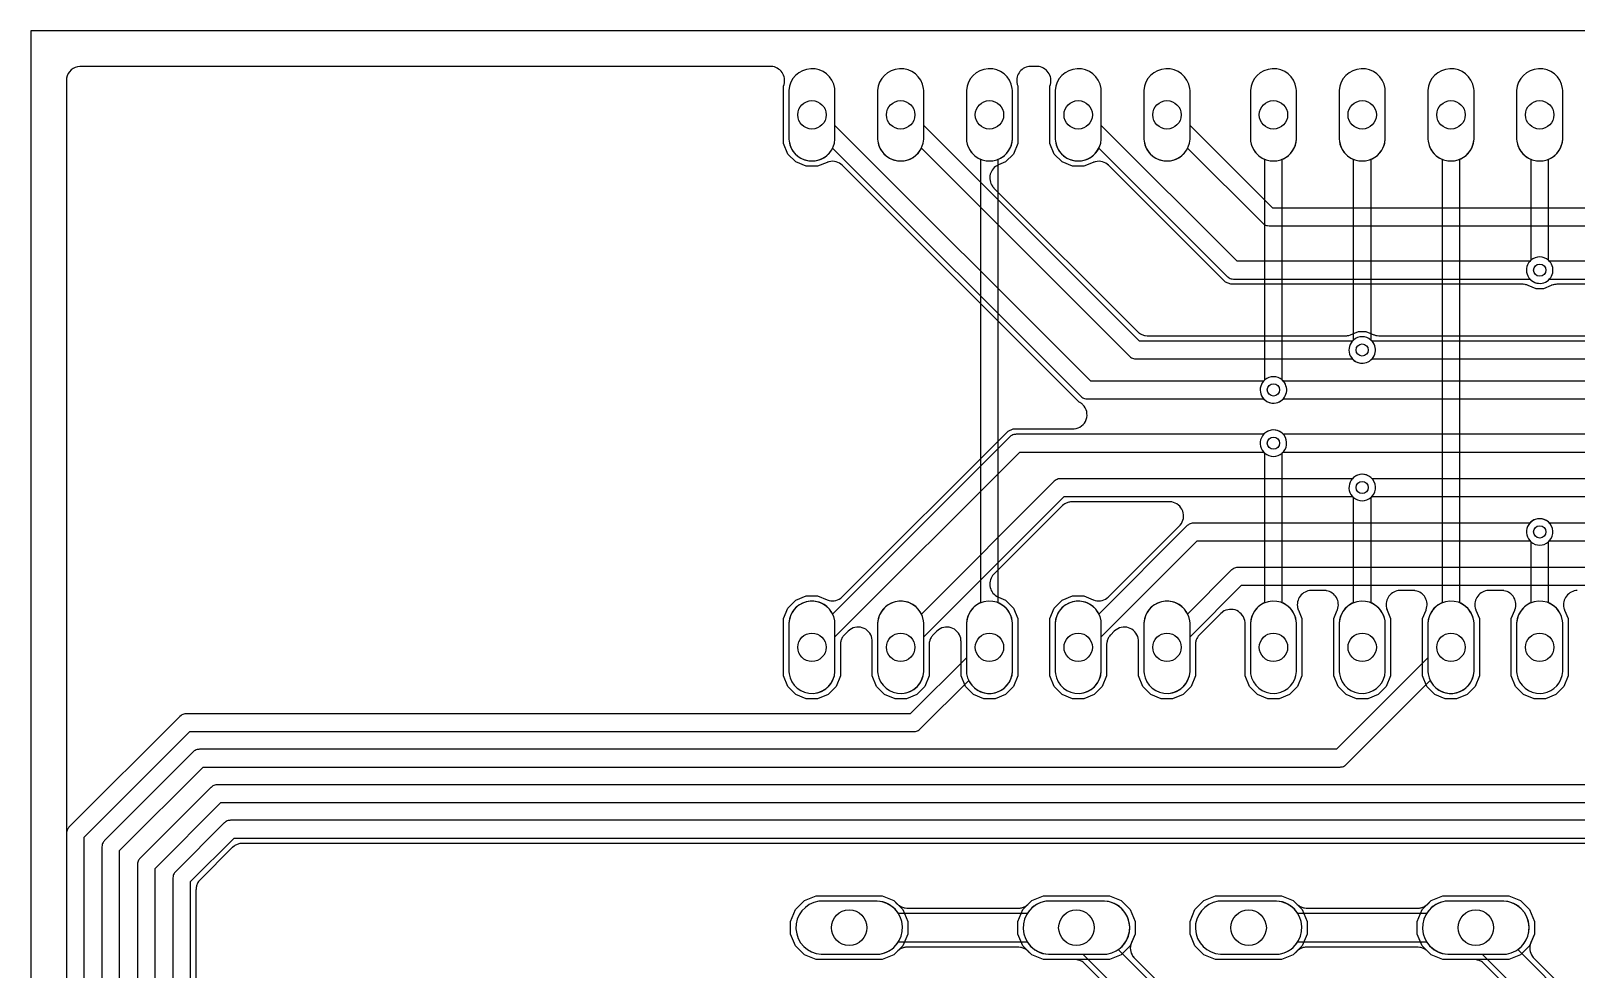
# Model space of a CAD drawing. Header units: millimetres. Extents: x -1 to 100, y 0 to 80.
# Drawn here: x -1.27 to 42.95, y 53.15 to 80 of the extents above; entities that cross this region are included whole.
import ezdxf

# ---------------------------------------------------------------- set-up
doc = ezdxf.new("R2010")
doc.units = ezdxf.units.MM

msp = doc.modelspace()

# ---------------------------------------------------------------- linework, layer by layer
at = {"layer": '16_copper'}
for points in [[(0.254, 15.015), (0.254, 56.918), (3.28, 59.944), (24.003, 59.944), (24.022, 59.946), (24.042, 59.947, 0.118891), (24.152, 59.992), (24.182, 60.018), (24.183, 60.018), (24.183, 60.018), (25.569, 61.405), (25.595, 61.357, 0.741651), (26.822, 61.664), (26.822, 63.05), (26.816, 63.114, 0.250487), (26.445, 63.615), (26.416, 63.627), (26.416, 76.327), (26.445, 76.339, 0.276738), (26.822, 76.904), (26.822, 78.29), (26.816, 78.354, 0.906346), (25.502, 78.29), (25.502, 76.904), (25.508, 76.84, 0.250487), (25.879, 76.339), (25.908, 76.327), (25.908, 63.627), (25.879, 63.615, 0.276738), (25.502, 63.05), (25.502, 62.056), (23.898, 60.452), (3.175, 60.452), (3.156, 60.45), (3.136, 60.449, 0.118891), (3.026, 60.404), (2.996, 60.378), (2.995, 60.378), (2.995, 60.378), (-0.18, 57.203), (-0.192, 57.188), (-0.205, 57.173, 0.118893), (-0.251, 57.063), (-0.254, 57.023, 0.000218), (-0.254, 57.023), (-0.254, 14.91)], [(1.27, 15.421), (1.27, 56.537), (3.661, 58.928), (36.195, 58.928), (36.214, 58.93), (36.234, 58.931, 0.118891), (36.344, 58.976), (36.374, 59.002), (36.375, 59.002), (36.375, 59.002), (38.777, 61.405), (38.803, 61.357, 0.741651), (40.03, 61.664), (40.03, 63.05), (40.024, 63.114, 0.250487), (39.653, 63.615), (39.624, 63.627), (39.624, 76.327), (39.653, 76.339, 0.276738), (40.03, 76.904), (40.03, 78.29), (40.024, 78.354, 0.906346), (38.71, 78.29), (38.71, 76.904), (38.716, 76.84, 0.250487), (39.087, 76.339), (39.116, 76.327), (39.116, 63.627), (39.087, 63.615, 0.276738), (38.71, 63.05), (38.71, 62.056), (36.09, 59.436), (3.556, 59.436), (3.537, 59.434), (3.517, 59.433, 0.118891), (3.407, 59.388), (3.377, 59.362), (3.376, 59.362), (3.376, 59.362), (0.836, 56.822), (0.824, 56.807), (0.811, 56.792, 0.118893), (0.765, 56.682), (0.762, 56.642, 0.000218), (0.762, 56.642), (0.762, 15.316)], [(48.282, 58.42), (4.064, 58.42), (4.045, 58.418), (4.025, 58.417, 0.118891), (3.915, 58.372), (3.885, 58.346), (3.884, 58.346), (3.884, 58.346), (1.852, 56.314), (1.84, 56.299), (1.827, 56.284, 0.118893), (1.781, 56.174), (1.778, 56.134, 0.000218), (1.778, 56.134), (1.778, 15.697)], [(60.474, 57.404), (4.445, 57.404), (4.426, 57.402), (4.406, 57.401, 0.118891), (4.296, 57.356), (4.266, 57.33), (4.265, 57.33), (4.265, 57.33), (2.868, 55.933), (2.856, 55.918), (2.843, 55.903, 0.118893), (2.797, 55.793), (2.794, 55.753, 0.000218), (2.794, 55.753), (2.794, 32.162)], [(60.66, 56.744), (4.782, 56.744), (4.782, 56.744), (4.782, 56.744), (4.758, 56.742), (4.731, 56.74), (4.731, 56.74), (4.731, 56.74), (4.708, 56.736), (4.682, 56.731), (4.682, 56.731), (4.682, 56.731, 0.030914), (4.634, 56.716), (4.634, 56.716), (4.634, 56.716, 0.030916), (4.588, 56.695), (4.588, 56.695), (4.588, 56.695, 0.030915), (4.545, 56.668), (4.545, 56.668), (4.545, 56.668), (4.545, 56.668), (4.506, 56.636), (4.499, 56.629), (4.494, 56.625), (3.573, 55.704), (3.573, 55.704), (3.573, 55.704), (3.56, 55.688), (3.54, 55.666), (3.54, 55.666), (3.54, 55.666), (3.528, 55.648), (3.512, 55.624), (3.512, 55.624), (3.512, 55.624, 0.030916), (3.489, 55.58), (3.489, 55.579), (3.489, 55.579), (3.481, 55.558), (3.471, 55.532, 0.000102), (3.471, 55.532), (3.466, 55.509), (3.46, 55.483), (3.46, 55.483), (3.46, 55.483), (3.46, 55.483), (3.455, 55.433), (3.455, 55.423), (3.454, 55.416), (3.454, 32.499)], [(30.564, 51.627), (28.894, 53.297), (28.894, 53.297), (28.894, 53.297), (28.881, 53.309), (28.857, 53.331), (28.857, 53.331), (28.856, 53.331), (28.842, 53.341), (28.815, 53.359), (28.815, 53.359), (28.815, 53.359), (28.795, 53.369), (28.77, 53.382), (28.77, 53.382), (28.77, 53.382), (28.749, 53.39), (28.723, 53.399, 0.000102), (28.723, 53.399), (28.702, 53.404), (28.674, 53.411), (28.674, 53.411), (28.674, 53.411), (28.673, 53.411), (28.624, 53.416), (28.614, 53.416), (28.607, 53.416), (27.707, 53.416), (27.371, 53.555), (27.114, 53.813), (26.975, 54.149), (26.975, 54.512), (27.114, 54.849), (27.371, 55.106), (27.707, 55.245), (29.595, 55.245), (29.931, 55.106), (30.188, 54.849), (30.328, 54.512), (30.328, 54.149), (30.225, 53.902), (30.224, 53.898), (30.222, 53.894, 0.25328), (30.27, 53.51), (30.277, 53.502), (30.296, 53.477), (30.307, 53.466), (30.313, 53.459), (31.501, 52.271)], [(31.529, 52.027), (29.85, 53.706), (29.868, 53.718, 0.70428), (29.451, 55.093), (27.852, 55.093), (27.777, 55.085, 0.906347), (27.852, 53.569), (28.838, 53.569), (30.836, 51.571)], [(41.867, 51.754), (40.324, 53.297), (40.324, 53.297), (40.324, 53.297), (40.311, 53.309), (40.287, 53.331), (40.287, 53.331), (40.286, 53.331), (40.272, 53.341), (40.245, 53.359), (40.245, 53.359), (40.245, 53.359), (40.225, 53.369), (40.2, 53.382), (40.2, 53.382), (40.2, 53.382), (40.179, 53.39), (40.153, 53.399, 0.000102), (40.153, 53.399), (40.131, 53.404), (40.104, 53.411), (40.104, 53.411), (40.104, 53.411), (40.103, 53.411), (40.054, 53.416), (40.044, 53.416), (40.037, 53.416), (39.137, 53.416), (38.801, 53.555), (38.544, 53.813), (38.405, 54.149), (38.405, 54.512), (38.544, 54.849), (38.801, 55.106), (39.137, 55.245), (41.025, 55.245), (41.361, 55.106), (41.618, 54.849), (41.758, 54.512), (41.758, 54.149), (41.655, 53.902), (41.654, 53.898), (41.652, 53.894, 0.253282), (41.7, 53.51), (41.707, 53.502), (41.726, 53.477), (41.737, 53.466), (41.743, 53.459), (43.019, 52.183)], [(42.832, 52.154), (41.28, 53.706), (41.298, 53.718, 0.70428), (40.881, 55.093), (39.282, 55.093), (39.207, 55.085, 0.906347), (39.282, 53.569), (40.268, 53.569), (42.139, 51.698)]]:
    msp.add_lwpolyline(points, format="xyb", dxfattribs=at)
for points in [[(21.179, 76.283, 0.357805), (21.742, 76.904), (21.742, 78.29), (21.736, 78.354, 0.906346), (20.422, 78.29), (20.422, 76.904), (20.428, 76.84, 0.385742), (21.114, 76.276)], [(23.719, 76.283, 0.357805), (24.282, 76.904), (24.282, 78.29), (24.276, 78.354, 0.906346), (22.962, 78.29), (22.962, 76.904), (22.968, 76.84, 0.385742), (23.654, 76.276)], [(28.799, 76.283, 0.357805), (29.362, 76.904), (29.362, 78.29), (29.356, 78.354, 0.906346), (28.042, 78.29), (28.042, 76.904), (28.048, 76.84, 0.385742), (28.734, 76.276)], [(31.339, 76.283, 0.357805), (31.902, 76.904), (31.902, 78.29), (31.896, 78.354, 0.906346), (30.582, 78.29), (30.582, 76.904), (30.588, 76.84, 0.385742), (31.274, 76.276)], [(34.364, 69.351, 0.577351), (34.575, 69.973), (34.544, 70.004), (34.544, 76.327), (34.573, 76.339, 0.276738), (34.95, 76.904), (34.95, 78.29), (34.944, 78.354, 0.906346), (33.63, 78.29), (33.63, 76.904), (33.636, 76.84, 0.250487), (34.007, 76.339), (34.036, 76.327), (34.036, 70.004), (34.005, 69.973, 0.668178), (34.315, 69.345)], [(36.904, 70.494, 0.577351), (37.115, 71.116), (37.084, 71.147), (37.084, 76.327), (37.113, 76.339, 0.276738), (37.49, 76.904), (37.49, 78.29), (37.484, 78.354, 0.906346), (36.17, 78.29), (36.17, 76.904), (36.176, 76.84, 0.250487), (36.547, 76.339), (36.576, 76.327), (36.576, 71.147), (36.545, 71.116, 0.668178), (36.855, 70.488)], [(41.984, 72.78, 0.577351), (42.195, 73.402), (42.164, 73.433), (42.164, 76.327), (42.193, 76.339, 0.276738), (42.57, 76.904), (42.57, 78.29), (42.564, 78.354, 0.906346), (41.25, 78.29), (41.25, 76.904), (41.256, 76.84, 0.250487), (41.627, 76.339), (41.656, 76.327), (41.656, 73.433), (41.625, 73.402, 0.668178), (41.935, 72.774)], [(34.387, 61.043, 0.357805), (34.95, 61.664), (34.95, 63.05), (34.944, 63.114, 0.250487), (34.573, 63.615), (34.544, 63.627), (34.544, 67.918), (34.575, 67.949, 1), (34.005, 68.449), (33.975, 68.41, 0.339455), (34.005, 67.949), (34.036, 67.918), (34.036, 63.627), (34.007, 63.615, 0.276738), (33.63, 63.05), (33.63, 61.664), (33.636, 61.6, 0.385742), (34.322, 61.036)], [(36.927, 61.043, 0.357805), (37.49, 61.664), (37.49, 63.05), (37.484, 63.114, 0.250487), (37.113, 63.615), (37.084, 63.627), (37.084, 66.648), (37.115, 66.679, 1), (36.545, 67.179), (36.515, 67.14, 0.339455), (36.545, 66.679), (36.576, 66.648), (36.576, 63.627), (36.547, 63.615, 0.276738), (36.17, 63.05), (36.17, 61.664), (36.176, 61.6, 0.385742), (36.862, 61.036)], [(42.007, 61.043, 0.357805), (42.57, 61.664), (42.57, 63.05), (42.564, 63.114, 0.250487), (42.193, 63.615), (42.164, 63.627), (42.164, 65.378), (42.195, 65.409, 1), (41.625, 65.909), (41.595, 65.87, 0.339455), (41.625, 65.409), (41.656, 65.378), (41.656, 63.627), (41.627, 63.615, 0.276738), (41.25, 63.05), (41.25, 61.664), (41.256, 61.6, 0.385742), (41.942, 61.036)], [(21.179, 61.043, 0.357805), (21.742, 61.664), (21.742, 63.05), (21.736, 63.114, 0.906346), (20.422, 63.05), (20.422, 61.664), (20.428, 61.6, 0.385742), (21.114, 61.036)], [(23.719, 61.043, 0.357805), (24.282, 61.664), (24.282, 63.05), (24.276, 63.114, 0.906346), (22.962, 63.05), (22.962, 61.664), (22.968, 61.6, 0.385742), (23.654, 61.036)], [(28.799, 61.043, 0.357805), (29.362, 61.664), (29.362, 63.05), (29.356, 63.114, 0.906346), (28.042, 63.05), (28.042, 61.664), (28.048, 61.6, 0.385742), (28.734, 61.036)], [(31.339, 61.043, 0.357805), (31.902, 61.664), (31.902, 63.05), (31.896, 63.114, 0.906346), (30.582, 63.05), (30.582, 61.664), (30.588, 61.6, 0.385742), (31.274, 61.036)], [(23.023, 53.576, 0.906347), (22.948, 55.093), (21.349, 55.093), (21.275, 55.085, 0.906347), (21.349, 53.569), (22.948, 53.569)], [(34.453, 53.576, 0.906347), (34.378, 55.093), (32.779, 55.093), (32.705, 55.085, 0.906347), (32.779, 53.569), (34.378, 53.569)]]:
    msp.add_lwpolyline(points, format="xyb", close=True, dxfattribs=at)
for points in [[(2.286, 15.802), (2.286, 56.029), (4.169, 57.912), (48.387, 57.912)], [(3.302, 32.267), (3.302, 55.648), (4.55, 56.896), (60.579, 56.896)]]:
    msp.add_lwpolyline(points, dxfattribs=at)
for points in [[(21.205, 53.416), (20.869, 53.555), (20.612, 53.813), (20.472, 54.149), (20.472, 54.512), (20.612, 54.849), (20.869, 55.106), (21.205, 55.245), (23.093, 55.245), (23.429, 55.106), (23.686, 54.849), (23.825, 54.512), (23.825, 54.149), (23.686, 53.813), (23.429, 53.555), (23.093, 53.416)], [(32.635, 53.416), (32.299, 53.555), (32.042, 53.813), (31.902, 54.149), (31.902, 54.512), (32.042, 54.849), (32.299, 55.106), (32.635, 55.245), (34.523, 55.245), (34.859, 55.106), (35.116, 54.849), (35.255, 54.512), (35.255, 54.149), (35.116, 53.813), (34.859, 53.555), (34.523, 53.416)]]:
    msp.add_lwpolyline(points, close=True, dxfattribs=at)
at = {"layer": '1_copper'}
for points in [[(42.986, 63.982, 0.473086), (42.602, 63.484), (42.605, 63.475), (42.609, 63.46), (42.62, 63.431), (42.623, 63.421), (42.723, 63.179), (42.723, 61.535), (42.599, 61.236), (42.37, 61.008), (42.072, 60.884), (41.748, 60.884), (41.45, 61.008), (41.221, 61.236), (41.097, 61.535), (41.097, 63.179), (41.197, 63.421), (41.201, 63.433, 0.473112), (40.888, 63.977), (40.879, 63.978), (40.864, 63.98), (40.832, 63.982), (40.822, 63.983), (40.458, 63.983), (40.446, 63.982, 0.473086), (40.062, 63.484), (40.065, 63.475), (40.069, 63.46), (40.08, 63.431), (40.083, 63.421), (40.183, 63.179), (40.183, 61.535), (40.059, 61.236), (39.83, 61.008), (39.532, 60.884), (39.208, 60.884), (38.91, 61.008), (38.681, 61.236), (38.557, 61.535), (38.557, 63.179), (38.657, 63.421), (38.661, 63.433, 0.473112), (38.348, 63.977), (38.339, 63.978), (38.324, 63.98), (38.292, 63.982), (38.282, 63.983), (37.918, 63.983), (37.906, 63.982, 0.473086), (37.522, 63.484), (37.525, 63.475), (37.529, 63.46), (37.54, 63.431), (37.543, 63.421), (37.643, 63.179), (37.643, 61.535), (37.519, 61.236), (37.29, 61.008), (36.992, 60.884), (36.668, 60.884), (36.37, 61.008), (36.141, 61.236), (36.017, 61.535), (36.017, 63.179), (36.117, 63.421), (36.121, 63.433, 0.473112), (35.808, 63.977), (35.799, 63.978), (35.784, 63.98), (35.752, 63.982), (35.742, 63.983), (35.378, 63.983), (35.366, 63.982, 0.473086), (34.982, 63.484), (34.985, 63.475), (34.989, 63.46), (35, 63.431), (35.003, 63.421), (35.103, 63.179), (35.103, 61.535), (34.979, 61.236), (34.75, 61.008), (34.452, 60.884), (34.128, 60.884), (33.83, 61.008), (33.601, 61.236), (33.477, 61.535), (33.477, 63.036), (33.476, 63.053), (33.476, 63.07, 0.582076), (32.834, 63.367), (32.829, 63.363), (32.821, 63.357), (32.784, 63.324), (32.783, 63.324), (32.174, 62.714), (32.174, 62.714), (32.174, 62.714), (32.16, 62.699), (32.14, 62.676), (32.14, 62.676), (32.14, 62.676), (32.127, 62.657), (32.112, 62.635), (32.112, 62.635), (32.112, 62.635), (32.1, 62.61), (32.089, 62.59), (32.089, 62.59), (32.089, 62.59, 0.031017), (32.072, 62.542), (32.066, 62.52), (32.06, 62.494), (32.06, 62.493), (32.06, 62.493), (32.06, 62.493), (32.055, 62.443), (32.055, 62.433), (32.055, 62.427), (32.055, 61.535), (31.931, 61.236), (31.702, 61.008), (31.404, 60.884), (31.08, 60.884), (30.782, 61.008), (30.553, 61.236), (30.429, 61.535), (30.429, 62.528), (30.428, 62.545), (30.428, 62.562, 0.582074), (29.786, 62.859), (29.781, 62.855), (29.773, 62.849), (29.736, 62.816), (29.735, 62.816), (29.634, 62.714), (29.634, 62.714), (29.634, 62.714), (29.62, 62.699), (29.6, 62.676), (29.6, 62.676), (29.6, 62.676), (29.588, 62.658), (29.572, 62.635), (29.572, 62.635), (29.572, 62.635), (29.562, 62.615), (29.549, 62.59), (29.549, 62.59), (29.549, 62.59, 0.031017), (29.532, 62.542), (29.527, 62.521), (29.52, 62.494), (29.52, 62.493), (29.52, 62.493), (29.52, 62.493), (29.515, 62.443), (29.515, 62.433), (29.515, 62.427), (29.515, 61.535), (29.391, 61.236), (29.162, 61.008), (28.864, 60.884), (28.54, 60.884), (28.242, 61.008), (28.013, 61.236), (27.889, 61.535), (27.889, 63.179), (28.013, 63.478), (28.242, 63.706), (28.54, 63.83), (28.864, 63.83), (29.134, 63.718), (29.138, 63.717), (29.142, 63.715, 0.25328), (29.526, 63.763), (29.534, 63.77), (29.558, 63.789), (29.569, 63.8), (29.577, 63.806), (31.599, 65.829), (31.61, 65.841), (31.622, 65.854, 0.582075), (31.378, 66.517), (31.372, 66.518), (31.362, 66.52), (31.312, 66.523), (31.312, 66.523), (28.531, 66.523), (28.531, 66.523), (28.531, 66.523), (28.507, 66.521), (28.48, 66.519), (28.48, 66.519), (28.48, 66.519), (28.457, 66.515), (28.431, 66.51), (28.431, 66.51), (28.431, 66.51, 0.030914), (28.383, 66.495), (28.383, 66.495), (28.383, 66.495), (28.362, 66.485), (28.337, 66.474, 0.031017), (28.294, 66.447), (28.294, 66.447), (28.294, 66.447), (28.294, 66.447), (28.255, 66.415), (28.248, 66.408), (28.243, 66.404), (26.291, 64.452), (26.283, 64.442, 0.473064), (26.364, 63.82), (26.372, 63.815), (26.386, 63.807), (26.414, 63.794), (26.423, 63.789), (26.622, 63.706), (26.851, 63.478), (26.975, 63.179), (26.975, 61.535), (26.851, 61.236), (26.622, 61.008), (26.324, 60.884), (26, 60.884), (25.702, 61.008), (25.473, 61.236), (25.349, 61.535), (25.349, 62.528), (25.348, 62.545), (25.348, 62.562, 0.582074), (24.706, 62.859), (24.701, 62.855), (24.693, 62.849), (24.656, 62.816), (24.655, 62.816), (24.554, 62.714, 0.062194), (24.492, 62.635), (24.48, 62.61), (24.469, 62.59), (24.469, 62.59), (24.469, 62.59), (24.459, 62.562), (24.452, 62.543), (24.452, 62.543), (24.452, 62.542, 0.030921), (24.44, 62.494), (24.44, 62.493), (24.44, 62.493), (24.44, 62.493), (24.435, 62.443), (24.435, 62.433), (24.435, 62.427), (24.435, 61.535), (24.311, 61.236), (24.082, 61.008), (23.784, 60.884), (23.46, 60.884), (23.162, 61.008), (22.933, 61.236), (22.809, 61.535), (22.809, 62.528), (22.808, 62.545), (22.808, 62.562, 0.582074), (22.166, 62.859), (22.161, 62.855), (22.153, 62.849), (22.116, 62.816), (22.115, 62.816), (22.014, 62.714, 0.062194), (21.952, 62.635), (21.94, 62.61), (21.929, 62.59), (21.929, 62.59), (21.929, 62.59), (21.919, 62.562), (21.912, 62.543), (21.912, 62.543), (21.912, 62.542, 0.030921), (21.9, 62.494), (21.9, 62.493), (21.9, 62.493), (21.9, 62.493), (21.895, 62.443), (21.895, 62.433), (21.895, 62.427), (21.895, 61.535), (21.771, 61.236), (21.542, 61.008), (21.244, 60.884), (20.92, 60.884), (20.622, 61.008), (20.393, 61.236), (20.269, 61.535), (20.269, 63.179), (20.393, 63.478), (20.622, 63.706), (20.92, 63.83), (21.244, 63.83), (21.514, 63.718), (21.518, 63.717), (21.522, 63.715, 0.25328), (21.906, 63.763), (21.914, 63.77), (21.938, 63.789), (21.949, 63.8), (21.957, 63.806), (26.694, 68.544), (26.843, 68.605), (28.549, 68.605), (28.57, 68.607), (28.591, 68.608, 0.631533), (28.836, 69.299), (28.821, 69.313), (28.805, 69.327, 0.029523), (28.764, 69.357), (28.761, 69.358), (28.757, 69.361), (28.729, 69.375), (21.957, 76.148), (21.953, 76.15), (21.951, 76.154, 0.253281), (21.577, 76.256), (21.567, 76.253), (21.537, 76.245), (21.523, 76.239), (21.514, 76.236), (21.244, 76.124), (20.92, 76.124), (20.622, 76.248), (20.393, 76.476), (20.269, 76.775), (20.269, 78.419), (20.27, 78.422, 0.48265), (19.962, 78.978), (19.952, 78.979), (19.937, 78.982), (19.906, 78.983), (19.895, 78.984), (0.152, 78.984), (0.144, 78.983), (0.135, 78.984, 0.35496), (-0.248, 78.644), (-0.249, 78.633, 0.027417), (-0.253, 78.589), (-0.254, 78.578), (-0.254, 1.422)], [(47.217, 69.977), (34.571, 69.977), (34.54, 70.008, 0.376373), (34.04, 70.008), (34.009, 69.977), (29.061, 69.977), (21.742, 77.296), (21.742, 78.29), (21.736, 78.354, 0.906346), (20.422, 78.29), (20.422, 76.904), (20.428, 76.84, 0.70428), (21.649, 76.597), (21.675, 76.645), (28.776, 69.543), (28.791, 69.531), (28.806, 69.518, 0.118893), (28.916, 69.472), (28.956, 69.469, 0.000218), (28.956, 69.469), (34.009, 69.469), (34.04, 69.438, 0.198912), (34.315, 69.345), (34.364, 69.351, 0.131653), (34.54, 69.438), (34.571, 69.469), (47.217, 69.469)], [(49.757, 71.12), (37.111, 71.12), (37.08, 71.151, 0.376373), (36.58, 71.151), (36.549, 71.12), (30.458, 71.12), (24.282, 77.296), (24.282, 78.29), (24.276, 78.354, 0.906346), (22.962, 78.29), (22.962, 76.904), (22.968, 76.84, 0.70428), (24.189, 76.597), (24.215, 76.645), (30.173, 70.686), (30.188, 70.674), (30.203, 70.661, 0.118893), (30.313, 70.615), (30.353, 70.612, 0.000218), (30.353, 70.612), (36.549, 70.612), (36.58, 70.581, 0.198912), (36.855, 70.488), (36.904, 70.494, 0.131653), (37.08, 70.581), (37.111, 70.612), (49.757, 70.612)], [(54.632, 72.746), (42.396, 72.746), (42.375, 72.744), (42.354, 72.743, 0.031019), (42.304, 72.735), (42.301, 72.734), (42.296, 72.733), (42.248, 72.718), (42.244, 72.716), (42.241, 72.715), (42.016, 72.621), (41.804, 72.621), (41.579, 72.715), (41.559, 72.721), (41.54, 72.729, 0.031018), (41.49, 72.74), (41.487, 72.74), (41.482, 72.741), (41.432, 72.746), (41.427, 72.745), (41.424, 72.746), (33.066, 72.746), (32.917, 72.807), (29.577, 76.148), (29.573, 76.15), (29.571, 76.154, 0.253281), (29.197, 76.256), (29.187, 76.253), (29.157, 76.245), (29.143, 76.239), (29.134, 76.236), (28.864, 76.124), (28.54, 76.124), (28.242, 76.248), (28.013, 76.476), (27.889, 76.775), (27.889, 78.419), (27.89, 78.422, 0.48265), (27.582, 78.978), (27.572, 78.979), (27.557, 78.982), (27.526, 78.983), (27.515, 78.984), (27.349, 78.984), (27.336, 78.983, 0.454185), (26.948, 78.511), (26.951, 78.498), (26.953, 78.486), (26.956, 78.477), (26.96, 78.462), (26.97, 78.432), (26.974, 78.422), (26.975, 78.419), (26.975, 76.775), (26.851, 76.476), (26.622, 76.248), (26.423, 76.165), (26.412, 76.16, 0.473092), (26.248, 75.553), (26.254, 75.546), (26.263, 75.533), (26.285, 75.51), (26.291, 75.502), (30.402, 71.391), (30.402, 71.391), (30.402, 71.391), (30.418, 71.378), (30.44, 71.358), (30.44, 71.358), (30.44, 71.358), (30.458, 71.346), (30.482, 71.33), (30.482, 71.33), (30.482, 71.33), (30.502, 71.319), (30.526, 71.307), (30.527, 71.307), (30.527, 71.307), (30.548, 71.299), (30.574, 71.289, 0.000102), (30.574, 71.289), (30.596, 71.284), (30.623, 71.278), (30.623, 71.278), (30.623, 71.278), (30.623, 71.278), (30.673, 71.273), (30.683, 71.273), (30.69, 71.272), (36.344, 71.272), (36.365, 71.274), (36.386, 71.275, 0.031019), (36.436, 71.283), (36.439, 71.284), (36.444, 71.285), (36.492, 71.3), (36.496, 71.302), (36.499, 71.303), (36.724, 71.397), (36.936, 71.397), (37.161, 71.303), (37.181, 71.297), (37.2, 71.289, 0.031018), (37.25, 71.278), (37.253, 71.278), (37.258, 71.277), (37.308, 71.272), (37.313, 71.273), (37.316, 71.272), (49.552, 71.272)], [(54.837, 73.406), (42.191, 73.406), (42.16, 73.437, 0.376373), (41.66, 73.437), (41.629, 73.406), (33.252, 73.406), (29.362, 77.296), (29.362, 78.29), (29.356, 78.354, 0.906346), (28.042, 78.29), (28.042, 76.904), (28.048, 76.84, 0.70428), (29.269, 76.597), (29.295, 76.645), (32.967, 72.972), (32.982, 72.96), (32.997, 72.947, 0.118893), (33.107, 72.901), (33.147, 72.898, 0.000218), (33.147, 72.898), (41.629, 72.898), (41.66, 72.867, 0.198912), (41.935, 72.774), (41.984, 72.78, 0.131653), (42.16, 72.867), (42.191, 72.898), (54.837, 72.898)], [(44.196, 74.93), (34.268, 74.93), (31.902, 77.296), (31.902, 78.29), (31.896, 78.354, 0.906346), (30.582, 78.29), (30.582, 76.904), (30.588, 76.84, 0.70428), (31.809, 76.597), (31.835, 76.645), (33.983, 74.496), (33.998, 74.484), (34.013, 74.471, 0.118893), (34.123, 74.425), (34.163, 74.422, 0.000218), (34.163, 74.422), (80.618, 74.422)], [(47.217, 68.453), (34.571, 68.453), (34.54, 68.484, 0.376373), (34.04, 68.484), (34.009, 68.453), (26.924, 68.453), (26.905, 68.451), (26.885, 68.45, 0.118891), (26.775, 68.405), (26.745, 68.379), (26.744, 68.379), (26.744, 68.379), (21.675, 63.309), (21.649, 63.357, 0.741651), (20.422, 63.05), (20.422, 61.664), (20.428, 61.6, 0.906346), (21.742, 61.664), (21.742, 62.658), (27.029, 67.945), (34.009, 67.945), (34.04, 67.914, 0.376373), (34.54, 67.914), (34.571, 67.945), (47.217, 67.945)], [(49.757, 67.183), (37.111, 67.183), (37.08, 67.214, 0.376373), (36.58, 67.214), (36.549, 67.183), (28.194, 67.183), (28.175, 67.181), (28.155, 67.18, 0.118891), (28.045, 67.135), (28.015, 67.109), (28.014, 67.109), (28.014, 67.109), (24.215, 63.309), (24.189, 63.357, 0.741651), (22.962, 63.05), (22.962, 61.664), (22.968, 61.6, 0.906346), (24.282, 61.664), (24.282, 62.658), (28.299, 66.675), (36.549, 66.675), (36.58, 66.644, 0.376373), (37.08, 66.644), (37.111, 66.675), (49.757, 66.675)], [(54.837, 65.913), (42.191, 65.913), (42.16, 65.944, 0.376373), (41.66, 65.944), (41.629, 65.913), (32.004, 65.913), (31.985, 65.911), (31.965, 65.91, 0.118891), (31.855, 65.865), (31.825, 65.839), (31.824, 65.839), (31.824, 65.839), (29.295, 63.309), (29.269, 63.357, 0.741651), (28.042, 63.05), (28.042, 61.664), (28.048, 61.6, 0.906346), (29.362, 61.664), (29.362, 62.658), (32.109, 65.405), (41.629, 65.405), (41.66, 65.374, 0.376373), (42.16, 65.374), (42.191, 65.405), (54.837, 65.405)], [(80.391, 64.643), (33.274, 64.643), (33.255, 64.641), (33.235, 64.64, 0.118891), (33.125, 64.595), (33.095, 64.569), (33.094, 64.569), (33.094, 64.569), (31.835, 63.309), (31.809, 63.357, 0.741651), (30.582, 63.05), (30.582, 61.664), (30.588, 61.6, 0.906346), (31.902, 61.664), (31.902, 62.658), (33.379, 64.135), (44.196, 64.135)]]:
    msp.add_lwpolyline(points, format="xyb", dxfattribs=at)
for points in [[(26.259, 76.283, 0.357805), (26.822, 76.904), (26.822, 78.29), (26.816, 78.354, 0.906346), (25.502, 78.29), (25.502, 76.904), (25.508, 76.84, 0.385742), (26.194, 76.276)], [(34.387, 76.283, 0.357805), (34.95, 76.904), (34.95, 78.29), (34.944, 78.354, 0.906346), (33.63, 78.29), (33.63, 76.904), (33.636, 76.84, 0.385742), (34.322, 76.276)], [(36.927, 76.283, 0.357805), (37.49, 76.904), (37.49, 78.29), (37.484, 78.354, 0.906346), (36.17, 78.29), (36.17, 76.904), (36.176, 76.84, 0.385742), (36.862, 76.276)], [(39.467, 76.283, 0.357805), (40.03, 76.904), (40.03, 78.29), (40.024, 78.354, 0.906346), (38.71, 78.29), (38.71, 76.904), (38.716, 76.84, 0.385742), (39.402, 76.276)], [(42.007, 76.283, 0.357805), (42.57, 76.904), (42.57, 78.29), (42.564, 78.354, 0.906346), (41.25, 78.29), (41.25, 76.904), (41.256, 76.84, 0.385742), (41.942, 76.276)], [(26.259, 61.043, 0.357805), (26.822, 61.664), (26.822, 63.05), (26.816, 63.114, 0.906346), (25.502, 63.05), (25.502, 61.664), (25.508, 61.6, 0.385742), (26.194, 61.036)], [(34.387, 61.043, 0.357805), (34.95, 61.664), (34.95, 63.05), (34.944, 63.114, 0.906346), (33.63, 63.05), (33.63, 61.664), (33.636, 61.6, 0.385742), (34.322, 61.036)], [(36.927, 61.043, 0.357805), (37.49, 61.664), (37.49, 63.05), (37.484, 63.114, 0.906346), (36.17, 63.05), (36.17, 61.664), (36.176, 61.6, 0.385742), (36.862, 61.036)], [(39.467, 61.043, 0.357805), (40.03, 61.664), (40.03, 63.05), (40.024, 63.114, 0.906346), (38.71, 63.05), (38.71, 61.664), (38.716, 61.6, 0.385742), (39.402, 61.036)], [(42.007, 61.043, 0.357805), (42.57, 61.664), (42.57, 63.05), (42.564, 63.114, 0.906346), (41.25, 63.05), (41.25, 61.664), (41.256, 61.6, 0.385742), (41.942, 61.036)], [(21.205, 53.416), (20.869, 53.555), (20.612, 53.813), (20.472, 54.149), (20.472, 54.512), (20.612, 54.849), (20.869, 55.106), (21.205, 55.245), (23.093, 55.245), (23.429, 55.106), (23.526, 55.008), (23.526, 55.008), (23.526, 55.008), (23.543, 54.994), (23.564, 54.975), (23.564, 54.975), (23.564, 54.975), (23.584, 54.962), (23.605, 54.947, 0.031124), (23.65, 54.924), (23.676, 54.914), (23.698, 54.906), (23.698, 54.906), (23.698, 54.906), (23.724, 54.9), (23.747, 54.895, 0.000105), (23.747, 54.895), (23.747, 54.895), (23.797, 54.89), (23.807, 54.89), (23.813, 54.889), (26.987, 54.889), (26.987, 54.889), (26.987, 54.889), (27.01, 54.891), (27.037, 54.893), (27.037, 54.893), (27.037, 54.893), (27.06, 54.897), (27.086, 54.902), (27.086, 54.902), (27.086, 54.902, 0.030914), (27.134, 54.917), (27.134, 54.917), (27.134, 54.917, 0.030916), (27.18, 54.938), (27.18, 54.938), (27.18, 54.938, 0.030915), (27.223, 54.965), (27.223, 54.965), (27.223, 54.965), (27.223, 54.965), (27.262, 54.997), (27.269, 55.004), (27.274, 55.008), (27.371, 55.106), (27.707, 55.245), (29.595, 55.245), (29.931, 55.106), (30.188, 54.849), (30.328, 54.512), (30.328, 54.149), (30.188, 53.813), (29.931, 53.555), (29.595, 53.416), (27.707, 53.416), (27.371, 53.555), (27.274, 53.653), (27.274, 53.653), (27.274, 53.653), (27.261, 53.664), (27.236, 53.686), (27.236, 53.686), (27.236, 53.686), (27.218, 53.698), (27.195, 53.715), (27.194, 53.715), (27.194, 53.715), (27.175, 53.725), (27.15, 53.738), (27.15, 53.738), (27.15, 53.738), (27.128, 53.745), (27.102, 53.755, 0.000102), (27.102, 53.755), (27.081, 53.76), (27.053, 53.766), (27.053, 53.766), (27.053, 53.766), (27.053, 53.766), (27.003, 53.771), (26.993, 53.771), (26.987, 53.772), (23.813, 53.772), (23.813, 53.772), (23.813, 53.772, 0.030914), (23.763, 53.769), (23.763, 53.769), (23.763, 53.769, 0.030912), (23.714, 53.759), (23.714, 53.759), (23.714, 53.759, 0.031018), (23.666, 53.744), (23.64, 53.732), (23.62, 53.723), (23.62, 53.723), (23.62, 53.723), (23.592, 53.706), (23.577, 53.696), (23.577, 53.696), (23.577, 53.696), (23.577, 53.696), (23.538, 53.664), (23.531, 53.657), (23.526, 53.653), (23.429, 53.555), (23.093, 53.416)], [(23.023, 53.576, 0.198913), (23.524, 53.876), (23.556, 53.924), (27.244, 53.924), (27.276, 53.876, 0.224558), (27.852, 53.569), (29.451, 53.569), (29.525, 53.576, 0.906347), (29.451, 55.093), (27.852, 55.093), (27.777, 55.085, 0.198913), (27.276, 54.785), (27.244, 54.737), (23.556, 54.737), (23.524, 54.785, 0.224558), (22.948, 55.093), (21.349, 55.093), (21.275, 55.085, 0.906347), (21.349, 53.569), (22.948, 53.569)], [(32.635, 53.416), (32.299, 53.555), (32.042, 53.813), (31.902, 54.149), (31.902, 54.512), (32.042, 54.849), (32.299, 55.106), (32.635, 55.245), (34.523, 55.245), (34.859, 55.106), (34.956, 55.008), (34.956, 55.008), (34.956, 55.008), (34.973, 54.994), (34.994, 54.975), (34.994, 54.975), (34.994, 54.975), (35.014, 54.962), (35.035, 54.947, 0.031124), (35.08, 54.924), (35.106, 54.914), (35.128, 54.906), (35.128, 54.906), (35.128, 54.906), (35.154, 54.9), (35.177, 54.895, 0.000105), (35.177, 54.895), (35.177, 54.895), (35.227, 54.89), (35.237, 54.89), (35.243, 54.889), (38.417, 54.889), (38.417, 54.889), (38.417, 54.889, 0.030914), (38.467, 54.893), (38.467, 54.893), (38.467, 54.893, 0.030912), (38.516, 54.902), (38.516, 54.902), (38.516, 54.902, 0.031018), (38.564, 54.917), (38.59, 54.929), (38.61, 54.938), (38.61, 54.938), (38.61, 54.938), (38.636, 54.955), (38.653, 54.965), (38.653, 54.965), (38.653, 54.965), (38.653, 54.966), (38.692, 54.997), (38.699, 55.004), (38.704, 55.008), (38.801, 55.106), (39.137, 55.245), (41.025, 55.245), (41.361, 55.106), (41.618, 54.849), (41.758, 54.512), (41.758, 54.149), (41.618, 53.813), (41.361, 53.555), (41.025, 53.416), (39.137, 53.416), (38.801, 53.555), (38.704, 53.653), (38.704, 53.653), (38.704, 53.653), (38.691, 53.664), (38.666, 53.686), (38.666, 53.686), (38.666, 53.686), (38.646, 53.7), (38.625, 53.715, 0.031124), (38.58, 53.738), (38.554, 53.747), (38.532, 53.755), (38.532, 53.755), (38.532, 53.755), (38.506, 53.761), (38.483, 53.766, 0.000105), (38.483, 53.766), (38.483, 53.766), (38.433, 53.771), (38.423, 53.771), (38.417, 53.772), (35.243, 53.772), (35.243, 53.772), (35.243, 53.772, 0.030914), (35.193, 53.769), (35.193, 53.769), (35.193, 53.769, 0.030912), (35.144, 53.759), (35.144, 53.759), (35.144, 53.759, 0.031018), (35.096, 53.744), (35.07, 53.732), (35.05, 53.723), (35.05, 53.723), (35.05, 53.723), (35.022, 53.706), (35.007, 53.696), (35.007, 53.696), (35.007, 53.696), (35.007, 53.696), (34.968, 53.664), (34.961, 53.657), (34.956, 53.653), (34.859, 53.555), (34.523, 53.416)], [(34.453, 53.576, 0.198913), (34.954, 53.876), (34.986, 53.924), (38.674, 53.924), (38.706, 53.876, 0.224558), (39.282, 53.569), (40.881, 53.569), (40.955, 53.576, 0.906347), (40.881, 55.093), (39.282, 55.093), (39.207, 55.085, 0.198913), (38.706, 54.785), (38.674, 54.737), (34.986, 54.737), (34.954, 54.785, 0.224558), (34.378, 55.093), (32.779, 55.093), (32.705, 55.085, 0.906347), (32.779, 53.569), (34.378, 53.569)]]:
    msp.add_lwpolyline(points, format="xyb", close=True, dxfattribs=at)
at = {"layer": 'drills_PTH'}
for centre, radius in [((21.082, 77.597), 0.406), ((23.622, 77.597), 0.406), ((26.162, 77.597), 0.406), ((28.702, 77.597), 0.406), ((31.242, 77.597), 0.406), ((34.29, 77.597), 0.406), ((36.83, 77.597), 0.406), ((39.37, 77.597), 0.406), ((41.91, 77.597), 0.406), ((21.082, 62.357), 0.406), ((23.622, 62.357), 0.406), ((26.162, 62.357), 0.406), ((28.702, 62.357), 0.406), ((31.242, 62.357), 0.406), ((34.29, 62.357), 0.406), ((36.83, 62.357), 0.406), ((39.37, 62.357), 0.406), ((41.91, 62.357), 0.406), ((22.149, 54.331), 0.508), ((28.651, 54.331), 0.508), ((33.579, 54.331), 0.508), ((40.081, 54.331), 0.508)]:
    msp.add_circle(centre, radius, dxfattribs=at)
at = {"layer": 'drills_via_1_16'}
for centre in [(41.91, 73.152), (36.83, 70.866), (34.29, 69.723), (34.29, 68.199), (36.83, 66.929), (41.91, 65.659)]:
    msp.add_circle(centre, 0.175, dxfattribs=at)
at = {"layer": 'outline'}
msp.add_lwpolyline([(-1.27, 0), (100, 0), (100, 80), (-1.27, 80), (-1.27, 0)], close=True, dxfattribs=at)

doc.saveas('drawing.dxf')
